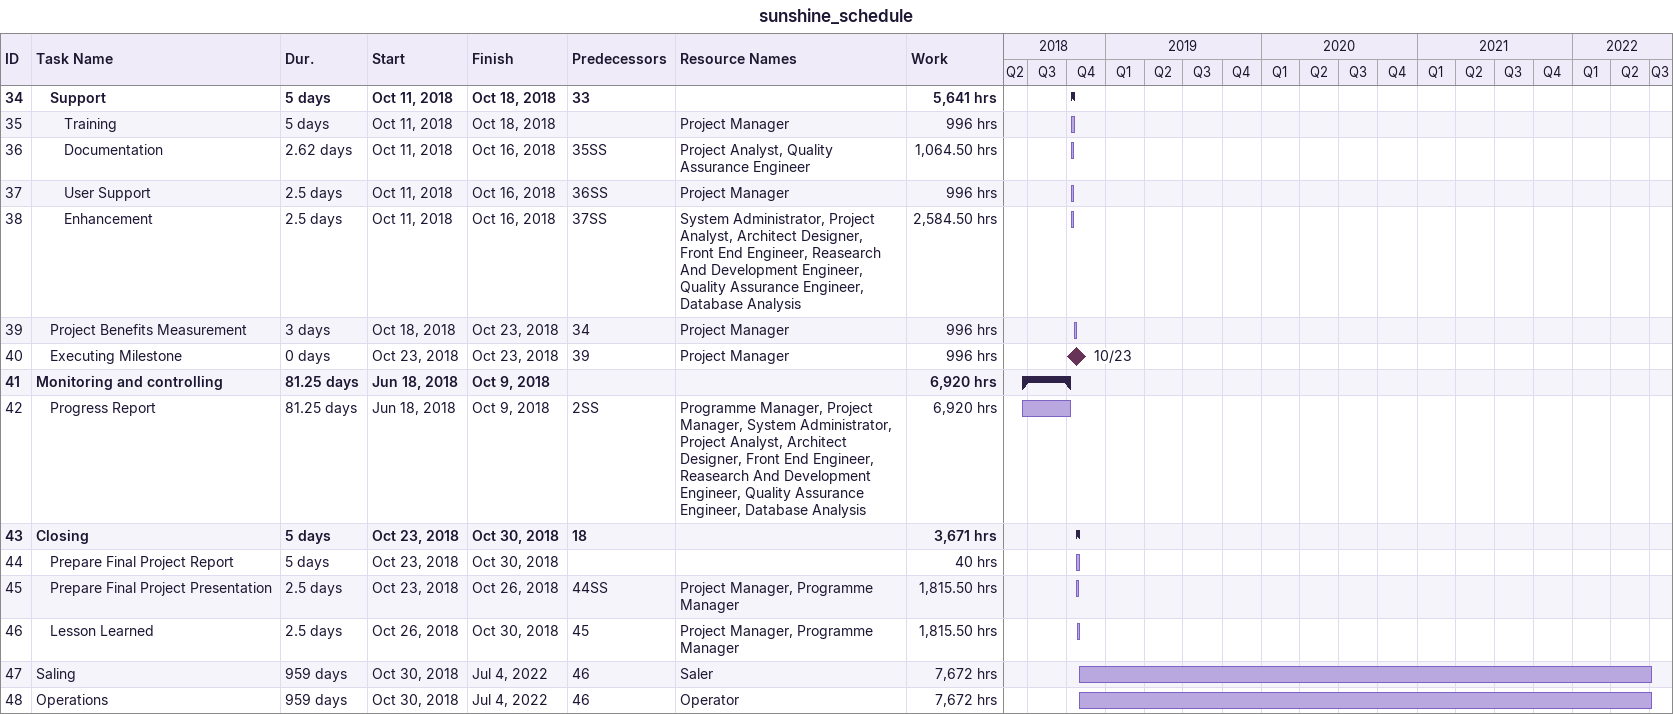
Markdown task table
sunshine_schedule

| ID | Level | Task | Duration | Start | Finish | Predecessors | Resources | Work (h) |
|---|---|---|---|---|---|---|---|---|
| 34 | 2 | **Support** | 5d | 2018-10-11 | 2018-10-18 | 33 |  | 5641 |
| 35 | 3 | Training | 5d | 2018-10-11 | 2018-10-18 |  | Project Manager | 996 |
| 36 | 3 | Documentation | 2.62d | 2018-10-11 | 2018-10-16 | 35SS | Project Analyst, Quality Assurance Engineer | 1064.50 |
| 37 | 3 | User Support | 2.5d | 2018-10-11 | 2018-10-16 | 36SS | Project Manager | 996 |
| 38 | 3 | Enhancement | 2.5d | 2018-10-11 | 2018-10-16 | 37SS | System Administrator, Project Analyst, Architect Designer, Front End Engineer, Reasearch And Development Engineer, Quality Assurance Engineer, Database Analysis | 2584.50 |
| 39 | 2 | Project Benefits Measurement | 3d | 2018-10-18 | 2018-10-23 | 34 | Project Manager | 996 |
| 40 | 2 | Executing Milestone | 0d | 2018-10-23 | 2018-10-23 | 39 | Project Manager | 996 |
| 41 | 1 | **Monitoring and controlling** | 81.25d | 2018-06-18 | 2018-10-09 |  |  | 6920 |
| 42 | 2 | Progress Report | 81.25d | 2018-06-18 | 2018-10-09 | 2SS | Programme Manager, Project Manager, System Administrator, Project Analyst, Architect Designer, Front End Engineer, Reasearch And Development Engineer, Quality Assurance Engineer, Database Analysis | 6920 |
| 43 | 1 | **Closing** | 5d | 2018-10-23 | 2018-10-30 | 18 |  | 3671 |
| 44 | 2 | Prepare Final Project Report | 5d | 2018-10-23 | 2018-10-30 |  |  | 40 |
| 45 | 2 | Prepare Final Project Presentation | 2.5d | 2018-10-23 | 2018-10-26 | 44SS | Project Manager, Programme Manager | 1815.50 |
| 46 | 2 | Lesson Learned | 2.5d | 2018-10-26 | 2018-10-30 | 45 | Project Manager, Programme Manager | 1815.50 |
| 47 | 1 | Saling | 959d | 2018-10-30 | 2022-07-04 | 46 | Saler | 7672 |
| 48 | 1 | Operations | 959d | 2018-10-30 | 2022-07-04 | 46 | Operator | 7672 |
